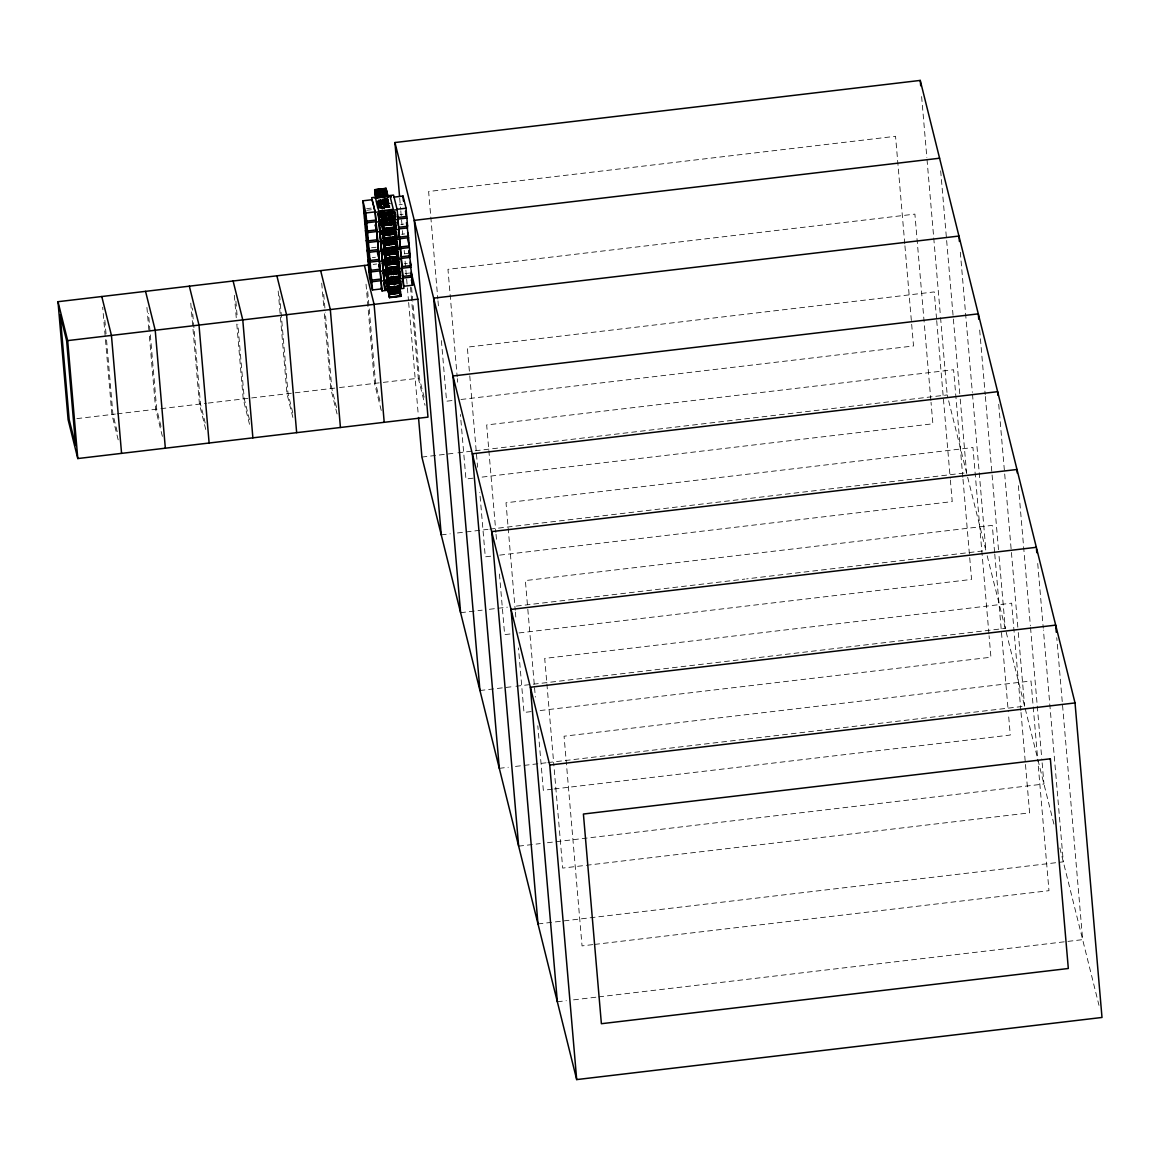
<?xml version="1.0" encoding="UTF-8"?>
<svg xmlns="http://www.w3.org/2000/svg" width="1160" height="1160" viewBox="0 0 1160 1160"><rect width="100%" height="100%" fill="white"/><g stroke="black" fill="none" stroke-linecap="round" stroke-linejoin="round"><path stroke-width="0.75" stroke-dasharray="5 3.75" d="M378.537 202.231L380.001 201.623L378.493 200.926M380.306 202.826C379.363 204.377 382.147 205.944 380.001 207.017M379.929 203.319L381.031 203.986M381.19 206.103L379.929 206.741M381.51 207.698L379.958 206.987M383.119 200.622L383.713 201.477L384.989 200.999M383.946 204.523L386.149 204.638L384.279 204.334M383.96 204.769L386.135 204.262L383.844 203.536M384.641 207.321L386.439 205.48L383.655 205.929M383.568 201.71C383.902 204.392 386.729 200.68 383.887 201.999M385.83 203.058L384.09 202.826L383.873 203.783M378.146 201.405L379.798 201.086L378.45 201.855M383.061 200.999L384.569 200.26L385.018 201.245M385.135 200.883L383.38 200.68M385.468 202.347L383.09 201.753M385.83 203.188L384.047 204.508M386.657 206.958C382.292 207.393 388.861 206.465 384.25 205.74M386.454 205.726C384.424 203.58 383.612 207.524 386.425 205.61M380.219 202.333L381.277 207.045M383.713 203.435L385.657 203.131M385.439 202.101C383.946 203.536 382.771 200.709 383.8 202.725M385.743 203.319L384.047 203.609M380.422 201.55L380.117 200.332M382.786 200.549L384.409 207.089L382.597 199.911L382.901 203.116M380.726 202.768L380.016 201.811M385.294 201.188L386.309 203.362L386.135 202.652M383.395 202.971L384.105 203.928M381.336 205.204L380.625 204.232M383.699 204.189L384.409 205.146M384.003 205.407L384.293 206.625M385.497 201.216L386.208 204.827L385.801 202.435M386.512 206.045L386.729 205.088M387.208 207.002L385.932 203.725M378.349 202.579L380.074 202.173M384.786 201.1L383.032 200.883M378.508 201.173L379.929 201.362M379.914 205.508L380.668 204.61M380.016 207.263L380.784 206.741M386.744 198.664L382.162 199.056M387.048 199.882L386.106 199.897L386.236 201.173M386.411 201.115L387.338 201.1L387.628 204.349L380.306 204.653M386.715 202.319L387.628 202.217L386.729 202.42M387.02 203.536L387.918 203.435L388.063 205.015L383.51 205.552L382.93 200.317L383.104 201.042M387.034 203.638L387.947 203.536M387.44 206.045L387.31 204.755L388.223 204.638L388.368 206.233M387.338 204.856L388.252 204.74M387.614 205.972L387.715 207.161L385.83 198.78L387.614 205.972L388.527 205.856M377.899 200.868L380.175 200.593M377.928 200.97L380.654 200.637M380.48 201.811L378.203 202.072L380.959 201.855M378.812 204.508L381.089 204.232L378.61 204.479M381.567 204.29L376.783 204.798M379.102 205.726L381.393 205.45M381.872 205.508L377.087 206.016M379.407 206.944L381.684 206.668M380.668 199.882L386.512 199.186L387.135 204.827M379.712 200.593L387.02 199.723M375.927 201.39L388.209 199.94L378.174 201.521M383.206 200.796L385.033 200.448M376.188 202.362L380.944 201.695L381.495 206.639M382.568 201.608L387.324 200.941M376.217 202.608L387.15 201.173M377.739 202.478L381.075 202.304M382.597 201.912L387.164 201.362M378.435 202.536L388.368 201.492M376.173 203.29L388.629 201.883L388.339 198.606M376.492 203.58L381.06 203.043M382.873 202.826L387.628 202.159M376.522 203.826L387.454 202.391M379.276 203.739L387.469 202.579M379.291 203.942L389.209 202.579M379.189 204.058L387.353 203.203L386.903 198.186M383.162 203.942L387.933 203.377M387.745 203.507L383.191 204.189L382.8 199.825M376.826 205.044L389.485 203.696M379.784 204.957L391.5 203.624M378.914 205.697L381.379 205.407M383.467 205.161L388.238 204.595M383.482 205.407L388.049 204.711M377.13 206.306L381.684 205.726M380.117 206.306L380.973 205.827M381.321 205.972L382.292 208.206M377.145 207.176L389.325 205.523M366.647 208.64L371.2 208.104M377.391 207.234L389.847 205.871M399.171 204.783L402.215 204.436M377.174 207.582L389.499 206.074M389.31 206.364L380.959 207.364M380.9 207.756L389.049 206.799L386.933 198.287M377.696 208.452L390.151 207.089M380.915 208.235L389.774 207.176M366.792 210.279L371.345 209.728M381.234 208.539L384.163 208.249M400.012 214.614L403.057 214.252M400.852 224.445L403.897 224.083M401.708 234.276L404.738 233.914M371.534 247.776L376.101 247.239M372.375 257.607L375.42 257.244M404.912 253.75L407.943 253.402M373.186 264.422L376.681 264.016M404.231 263.769L407.276 263.407M405.072 273.586L409.625 273.05M76.864 418.615L115.391 414.062M117.145 413.845L159.166 408.885M160.921 408.668L206.436 403.288M208.191 403.086L337.763 387.759M339.517 387.556L381.538 382.583M383.293 382.379L418.31 378.233L425.038 405.304M451.979 400.562L446.586 401.2L441.206 338.474M460.955 399.489L913.529 345.97L904.916 245.615M421.907 457.069L456.083 453.024M457.881 452.821L947.198 394.951L985.898 550.579L746.634 578.869M473.12 478.166L465.943 479.007L460.404 414.497M482.111 477.093L932.872 423.791L931.03 402.288M441.25 534.876L450.239 533.817M457.446 532.962L488.026 529.351M489.825 529.134L964.758 472.975M490.68 556.191L485.286 556.829L479.762 492.304M499.655 555.133L952.23 501.599L950.373 480.095M460.607 612.697L482.183 610.145M489.389 609.29L507.37 607.173M516.374 606.1L744.836 579.087M510.023 633.998L504.643 634.636L499.264 571.909M519.013 632.939L971.572 579.42L962.974 479.051M479.95 690.519L514.126 686.473M515.924 686.256L1005.256 628.386L998.934 554.697M531.178 711.602L523.986 712.457L518.462 647.933M540.154 710.543L990.93 657.227L989.074 635.723M499.308 768.326L508.298 767.267M515.49 766.412L546.07 762.802M547.868 762.584L1022.801 706.411M552.32 789.206L543.344 790.264L537.805 725.754M554.117 788.988L1010.273 735.048L1008.432 713.545M518.65 846.147L540.241 843.595M547.433 842.74L1043.957 784.015L1041.796 758.857M537.993 923.955L1063.299 861.837L1043.42 629.981M592.818 944.617L582.044 945.893L564.064 736.208L1030.994 680.992L1037.91 761.641M594.616 944.414L1048.973 890.677L1038.069 763.425M557.351 1001.776L566.341 1000.703M573.533 999.862L596.922 997.092M598.72 996.875L1082.657 939.643L1056.76 637.696M380.001 205.987L381.147 206.233M378.464 202.101L380.233 202.579M379.987 204.755L380.915 205.131M385.729 200.245L384.917 198.882L385.7 200.926M385.83 201.434L385.599 199.737L386.004 202.144M387.034 206.292L386.12 203.754M987.189 555.756L1037.504 758.074M1037.924 759.814L1054.266 825.514M1059.863 848.004L1098.984 1005.357M387.73 197.998L388.629 201.883M387.512 198.099L388.382 201.695L388.122 198.694M388.832 207.031L386.715 198.519L387.107 203.014M386.846 199.854L388.673 207.451L388.527 205.813M387.121 201.985L388.571 207.829M387.092 202.811L389.224 211.526M385.366 198.838L387.164 206.03M384.83 200.52L384.076 198.432M386.048 205.378L384.395 205.407M383.235 201.536L384.467 206.726M384.09 206.393L382.481 199.926L382.452 201.057M382.263 200.346L384.409 209.061M380.639 200.492L382.147 206.567M380.451 200.564L382.583 209.279M380.422 203.754L380.335 199.825M379.827 202.855L381.277 208.684M424.096 397.184L419.369 378.16L412.815 301.745M379.885 400.635L375.593 383.337L367.517 289.159M381.263 410.48L374.535 383.409L365.806 281.546M336.545 407.537L331.818 388.513L325.264 312.113M337.067 413.961L330.76 388.586L324.017 309.952M292.769 412.713L288.043 393.689L279.661 295.959M292.871 417.44L286.984 393.762L277.95 288.318M249.429 419.615L244.267 398.866L237.858 324.235M249.516 424.313L243.208 398.938L236.466 320.305M205.219 423.066L200.492 404.042L192.256 308.096M205.74 429.49L199.433 404.115L190.704 302.252M161.008 426.517L156.716 409.219L148.48 313.272M162.385 436.363L155.657 409.291L149.234 334.239M117.232 431.694L112.941 414.396L106.386 337.995M118.19 439.843L111.882 414.468L102.689 307.24M1037.721 563.485L1043.275 628.183M1018.379 485.663L1030.384 625.849M1030.544 627.647L1041.637 757.059M998.716 404.26L1018.132 630.721M1018.277 632.519L1024.599 706.208M1020.872 710.703L1011.651 603.171L544.707 658.401L553.929 765.933M1021.017 712.501L1025.324 762.685M1025.469 764.469L1029.616 812.856L562.687 868.086L554.088 767.717M979.678 330.035L985.217 394.733M985.377 396.532L998.774 552.899M994.598 552.247L992.293 525.364L525.364 580.58L527.669 607.463M994.758 554.03L1008.272 711.747M960.32 252.213L972.341 392.413M972.501 394.212L985.898 550.579M988.929 633.94L972.95 447.542L506.007 502.773L515.228 610.305M940.673 170.81L960.074 397.271M960.234 399.069L966.556 472.758M962.814 477.267L953.592 369.736L486.663 424.951L495.885 532.484M921.62 96.584L926.869 157.702M927.014 159.5L940.427 315.868M940.571 317.666L947.198 394.951M936.555 318.797L934.249 291.914L467.321 347.144L469.611 374.027M936.7 320.595L950.229 478.311M930.871 400.49L914.892 214.107L447.963 269.323L457.185 376.855M904.771 243.817L895.549 136.285L428.62 191.501L437.827 299.034M527.814 609.261L535.354 697.073M515.388 612.088L515.997 619.266M496.03 534.282L496.654 541.445M469.771 375.811L477.601 467.219M457.33 378.653L457.649 382.235M437.987 300.832L438.596 307.994M411.597 287.535L412.655 299.976M410.495 287.086L418.31 378.233M399.707 198.258L400.635 209.032M400.795 210.83L401.403 218.022M401.563 219.82L402.332 228.81M402.491 230.608L402.796 234.204M404.188 250.371L404.492 253.968M405.101 261.16L405.724 268.351M405.884 270.149L406.493 277.341M406.652 279.139L408.494 300.701M408.653 302.499L418.354 415.729M386.222 198.026L386.816 203.507M384.149 205.175L384.293 207.567M383.786 202.971L384.12 207.988M381.538 204.131L381.858 207.161M381.248 202.913L381.785 207.857L380.016 199.926L380.277 201.782M380.465 199.868L381.336 207.915M378.928 198.882L379.509 203.377M323.742 294.336L325.104 310.329M321.726 283.142L323.872 308.168M235.886 301.136L237.249 317.13M234.32 295.293L236.321 318.521M146.928 307.429L149.075 332.442M104.864 320.218L106.241 336.212M384.497 208.394L381.234 208.786L384.511 208.495"/><path stroke-width="1.5" d="M387.44 223.329C387.367 226.693 388.092 221.618 384.757 223.923M392.529 215.441L387.962 215.977L389.789 223.271L392.964 222.952M393.022 223.923L392.515 222.995M388.281 233.16C388.209 236.524 388.948 231.449 385.599 233.74M393.863 233.755L393.82 232.768M389.122 242.991C390.528 245.731 385.627 241.077 380.988 244.296L380.683 243.078L384.482 242.788M394.704 243.585L394.661 242.6M387.295 253.402C390.253 251.357 391.486 255.533 387.338 254.388M395.661 247.356L391.094 247.892L392.312 252.749L395.502 252.43M392.413 253.996L395.546 253.417M388.136 263.233C391.108 261.188 392.326 265.364 388.179 264.219M391.645 256.505L393.153 262.58L396.343 262.262M391.442 264.089L396.387 263.248M391.659 272.484C391.587 275.833 392.312 270.758 388.977 273.064M392.79 267.554L393.994 272.411L397.184 272.092M397.242 273.079L396.735 272.15M392.5 282.315C392.428 285.664 393.153 280.589 389.818 282.895M395.168 283.461L395.067 282.271L398.025 281.923M398.083 282.895L397.575 281.967M393.341 292.132C393.762 295.031 393.226 290.812 389.296 292.885L387.179 284.316L387.571 288.825M398.924 292.726L398.866 291.755M386.86 224.721L385.772 224.851M386.875 224.968L385.787 225.098M392.109 224.097L391.007 224.228M392.123 224.344L391.036 224.475M387.701 234.552L386.613 234.682M387.73 234.798L386.628 234.929M392.95 233.929L391.848 234.059M392.964 234.175L391.877 234.305M388.542 244.383L387.454 244.513M388.571 244.63L387.469 244.76M393.791 243.76L392.689 243.89M393.805 244.006L392.718 244.137M389.383 254.214L388.296 254.344M389.412 254.46L388.31 254.591M394.632 253.59L393.53 253.721M394.647 253.837L393.559 253.968M390.224 264.045L389.137 264.175M390.253 264.291L389.151 264.422M395.473 263.421L394.385 263.552M395.502 263.668L394.4 263.798M391.079 273.876L389.977 274.007M391.094 274.123L390.007 274.238M396.314 273.252L395.226 273.383M396.343 273.499L395.241 273.63M391.921 283.692L390.818 283.823M391.935 283.939L390.848 284.07M397.155 283.083L396.067 283.214M397.184 283.33L396.082 283.461M392.762 293.524L391.659 293.654M392.776 293.77L391.688 293.9M397.996 292.914L396.909 293.031M398.025 293.161L396.923 293.277M385.091 190.138L385.903 188.833M386.208 190.051L384.989 188.95M385.57 191.284L386.483 191.168L386.599 192.458L386.004 190.023M386.498 191.269L385.584 191.386L385.874 192.502M386.468 194.923L387.411 194.923L387.527 196.402L386.933 193.923M386.773 196.142L387.686 196.025M393.153 218.022L388.571 218.399M392.515 219.24L393.458 219.24M393.385 229.173L394.298 229.056M393.965 231.507L394.574 230.173L394.719 231.768L393.791 227.824M393.689 230.39L394.603 230.274M394.53 240.221L395.444 240.106M394.806 241.338L395.72 241.222L395.821 242.411L394.936 238.858M394.835 241.439L395.748 241.323L391.166 241.715M391.471 242.976L396.024 242.44M394.748 247.515L395.676 247.5M395.052 248.733L395.98 248.719M384.12 248.399L386.309 258.013L397.257 256.723L396.865 252.213L395.951 252.373L396.053 253.561L396.966 253.46M395.893 258.564L396.822 258.55L396.952 260.043M397.039 269.599L397.967 269.599L398.098 271.077L397.17 267.133M397.343 270.817L398.242 270.715M398.185 280.647L399.113 280.647L399.243 282.126L398.329 278.429M399.388 281.75L398.59 283.055M398.112 286.839L399.054 286.825M398.416 288.043L399.33 287.941L398.446 288.144M395.676 292.117L400.243 291.58L398.547 285.577M399.562 196.46L394.936 142.535L920.242 80.417L1075.03 702.931L1102 1017.465L576.694 1079.583L421.907 457.069L418.513 417.527M388.209 196.968L386.062 188.355L374.665 189.704L375.115 194.72M386.091 188.457L374.695 189.805L376.797 198.317M375.318 194.488L374.926 189.979L385.874 188.688L387.991 197.2M381.799 189.326L384.584 189.21M375.231 191.197L379.798 190.661M381.625 190.443L386.178 189.906M375.536 192.415L380.103 191.879M381.915 191.661L386.483 191.11M380.393 193.082L375.84 193.633L376.26 196.33M382.22 192.879L386.787 192.328M375.941 194.865L380.697 194.3M382.524 194.082L387.092 193.546L387.223 195.185M375.956 194.967L376.87 194.865M376.449 196.055L381.002 195.518M382.829 195.3L387.382 194.764M376.753 197.273L381.307 196.736L379.494 189.442M387.686 195.982L383.134 196.518L381.321 189.225M374.23 197.794L381.567 197.084M384.076 196.62L390.645 195.851L390.949 197.069M362.906 200.811L372.026 199.723L375.042 211.888L375.753 220.081L366.632 221.154L363.602 208.988L362.906 200.811L365.922 212.962L366.632 221.154M393.907 197.142L403.027 196.055L406.058 208.22L406.754 216.412L397.634 217.486L397.358 214.208M365.922 212.962L375.042 211.888M396.938 209.293L406.058 208.22M397.17 209.699L393.545 195.097L371.649 197.693L375.274 212.28L397.17 209.699L403.912 288.332L398.851 288.927M378.16 213.6L394.574 211.656L394.878 212.874L378.464 214.817L378.16 213.6L379.015 221.371L382.307 220.98M379.015 221.371L378.407 213.715L394.371 211.831L394.647 212.947M387.658 222.27L383.09 222.807L383.598 228.868L381.031 215.339L392.442 213.991L394.574 222.604L394.995 227.519L383.032 228.984L383.177 230.623M381.669 220.023L381.277 215.513L392.225 214.223L394.733 227.23L393.863 223.619M381.712 218.065L386.439 217.399M388.266 217.195L392.834 216.644L393.269 219.501M382.191 219.153L386.744 218.617M378.711 220.154L382.002 219.762M382.495 220.371L387.048 219.835M388.875 219.617L393.428 219.081L393.53 220.327L392.646 216.775M392.341 219.312L393.254 219.211M378.943 220.067L379.233 221.183L382.771 220.762M366.777 222.792L375.884 221.719L376.594 229.898L367.474 230.985L364.443 218.819L363.747 210.627L366.777 222.792L367.474 230.985M392.152 219.805L395.429 219.429L394.574 211.656M398.474 227.317L407.595 226.243L406.899 218.051L397.778 219.124L398.344 225.678M376.115 222.111L382.858 221.313M394.647 219.921L398.01 219.515L397.199 216.282M382.8 221.589L387.353 221.052M389.18 220.835L393.733 220.298M383.148 230.811L379.857 231.188L379.566 229.985L379.001 223.43L382.278 223.039M389.485 222.053L394.037 221.517L394.183 223.155M379.857 231.188L379.248 223.546L382.8 223.126M383.148 223.851L394.574 222.604M382.583 224.257L379.305 224.634L379.001 223.43M939.586 158.224L414.279 220.356L441.25 534.876M379.248 223.546L379.523 224.663L383.075 224.243M383.51 225.359L394.443 223.967M394.458 224.213L383.51 225.504L381.031 215.339M383.539 225.663L388.092 225.127L386.149 216.195L381.582 216.731L381.727 218.37M394.704 227.026L383.786 228.535L381.277 215.513M383.568 228.767L394.98 227.418L392.442 213.991M383.337 230.202L387.889 229.665M389.716 229.448L394.284 228.911L394.414 230.55M367.618 232.624L376.739 231.536L377.435 239.728L368.314 240.816L365.298 228.65L364.588 220.458L367.618 232.624L368.314 240.816M379.798 229.898L380.074 231.014L383.612 230.594M407.74 227.882L398.62 228.955L399.315 237.148L408.436 236.06L406.45 222.662M383.699 231.144L376.971 231.942L375.347 225.46M393.805 229.956L398.851 229.346M383.641 231.42L388.194 230.883M390.021 230.666L394.574 230.13M393.486 230.362L394.4 230.245M384.337 235.088L381.872 225.17L384.438 238.685L383.946 232.638L388.498 232.101M390.325 231.884L394.878 231.347M383.989 240.627L380.712 241.019L380.408 239.801L379.842 233.247L383.119 232.87M380.712 241.019L380.088 233.377L383.641 232.957M383.989 233.667L395.415 232.42L393.704 225.518M395.284 233.798L384.351 235.19L395.328 234.189L395.024 232.928M395.56 236.857L384.613 238.148L382.438 228.737M382.495 229.637L384.627 238.351L395.575 237.061L393.675 226.475M384.424 238.583L395.821 237.235L395.4 232.333M383.873 238.815L395.836 237.336L393.704 228.723M388.73 239.496L384.177 240.033L384.584 242.483M390.558 239.279L395.125 238.743L395.255 240.381M368.459 242.454L377.58 241.367L378.276 249.56L369.156 250.647L366.139 238.481L365.429 230.289L368.459 242.454L369.156 250.647M399.461 238.786L408.581 237.698L409.291 245.891L400.171 246.978L399.605 240.424M384.54 240.975L377.812 241.773L377 238.525M394.647 239.772L399.692 239.177L398.605 235.306M384.482 241.251L389.035 240.714M390.862 240.497L395.429 239.96L395.56 241.599M396.241 242.15L396.691 247.167L385.265 248.414L384.786 242.469L389.339 241.932M394.632 241.411L395.546 241.294M384.845 243.499L396.256 242.251L394.965 237.046M385.192 245.021L396.125 243.629M396.169 244.02L385.207 245.166L382.727 234.987L385.279 248.515M385.453 247.979L396.401 246.688M383.757 241.179L385.468 248.182L396.415 246.892L394.762 237.278M384.714 248.646L389.282 248.11L390.63 254.606L386.062 255.142L385.163 251.502M380.683 243.078L381.248 249.632L384.525 249.24M385.018 249.864L389.586 249.327M391.399 249.11L395.966 248.573M381.48 249.56L381.756 250.676L385.309 250.255M369.3 252.286L378.421 251.198L379.117 259.39L369.996 260.464L366.981 248.312L366.27 240.12L369.3 252.286L369.996 260.464M381.248 249.632L381.553 250.85L384.83 250.458M383.699 250.995L378.653 251.604L377.841 248.356M395.488 249.603L400.534 249.008L399.736 245.761M385.149 251.198L389.876 250.545M391.703 250.328L396.271 249.792L396.401 251.415M385.627 252.3L390.18 251.749M392.007 251.546L396.575 250.995L396.705 252.633M385.671 260.289L382.394 260.681L381.524 252.909L387.02 252.286M386.019 254.75L386.933 254.649L386.657 253.532L381.828 254.127L381.524 252.909M395.777 252.445L396.691 252.344M396.981 253.561L386.048 254.997L383.568 244.818L386.12 258.346L385.337 251.227M385.076 257.389L385.99 257.274M386.295 257.81L397.242 256.519M395.807 246.877L397.111 252.082L385.7 253.431L397.083 251.981L397.532 256.998L385.555 258.477L385.7 260.115M410.132 255.722L401.012 256.81L400.301 248.617L409.422 247.53L410.132 255.722L408.827 250.517M385.86 259.695L390.427 259.159M392.239 258.941L396.807 258.404M382.322 259.39L382.597 260.507L386.149 260.087M370.142 262.102L379.262 261.029L379.958 269.221L370.837 270.294L367.821 258.144L367.111 249.951L370.142 262.102L370.837 270.294M395.516 259.13L398.808 258.738L397.938 250.966L398.242 252.184M410.263 257.361L401.142 258.448L401.853 266.626L410.974 265.553L408.973 252.155M379.494 261.421L386.222 260.637M396.328 259.434L401.375 258.839M386.164 260.913L390.732 260.362M392.544 260.159L397.111 259.608M386.512 270.12L383.235 270.512L382.93 269.294L382.365 262.74L385.657 262.349M391.022 261.58L386.468 262.117L386.976 268.177L384.409 254.649L386.903 264.973L391.471 264.437L389.818 256.723M392.849 261.363L397.416 260.826L397.547 262.464M383.235 270.512L382.611 262.87L386.164 262.45M411.147 272.121L417.875 299.193L427.982 417.136L77.792 458.548L68.106 419.645L58 301.701L369.677 264.842M387.599 263.378L382.67 263.958L382.365 262.74M386.86 264.582L387.672 263.291L386.759 263.392L384.656 254.823L385.033 259.332M396.445 256.94L398.098 266.553L387.15 267.844L386.773 263.334M386.889 264.828L397.822 263.392M387.135 267.641L398.083 266.351M396.647 256.708L397.952 261.913L386.555 263.262L397.923 261.812L398.373 266.829L386.396 268.308L386.541 269.946M391.268 268.975L386.7 269.526L386.846 271.164M393.095 268.772L397.648 268.221L397.793 269.86M383.162 269.221L383.438 270.324L386.99 269.918M370.982 271.933L380.103 270.86L380.799 279.052L371.693 280.125L368.662 267.974L367.966 259.782L370.982 271.933L371.693 280.125M411.104 267.192L401.998 268.264L402.694 276.457L411.814 275.384L410.248 263.712M387.063 270.454L380.335 271.251L378.726 264.77M397.17 269.265L402.23 268.671M387.005 270.744L391.572 270.193M393.385 269.976L397.952 269.439M396.865 269.671L397.778 269.57M387.353 279.951L384.076 280.343L383.772 279.125L383.206 272.571L386.498 272.18M391.863 271.411L387.31 271.947L387.817 278.008L385.25 264.48L387.759 274.804L392.312 274.267L390.963 267.771M393.689 271.193L398.257 270.657M387.005 272.281L383.467 272.702L384.076 280.343M387.367 272.992L398.793 271.744L399.214 276.66L387.251 278.139M383.51 273.789L398.561 271.875L398.938 276.385M383.206 272.571L383.742 273.818L387.28 273.398M398.649 273.107L387.715 274.514L398.677 273.354M385.888 269.163L387.991 277.675L398.924 276.181M387.788 277.907L399.185 276.558M392.109 278.806L387.541 279.357L387.991 282.199M393.936 278.589L398.489 278.052L398.634 279.69M371.824 281.764L380.944 280.691L381.654 288.883L372.534 289.957L369.504 277.805L368.808 269.613L371.824 281.764L372.534 289.957M411.959 277.023L402.839 278.095L403.535 286.288L412.655 285.215L411.089 273.543M381.176 281.082L387.918 280.285M398.01 279.096L403.071 278.501L402.259 275.254M387.846 280.56L392.413 280.024M394.24 279.806L398.793 279.27L398.938 280.909M392.718 281.242L388.15 281.779L389.078 281.837M394.53 281.024L399.098 280.488M388.673 289.565L384.917 290.174L384.613 288.956L384.061 282.402L387.338 282.01M398.01 280.72L398.909 280.618M384.917 290.174L384.308 282.532L387.846 282.112M388.209 282.822L399.635 281.575L398.344 276.37M388.557 284.345L399.489 282.938L398.126 276.602M399.533 283.344L388.571 284.49L386.091 274.311L388.658 287.839L400.026 286.389M388.817 287.303L399.765 285.998M387.135 280.488L388.846 287.506L399.779 286.215L399.402 281.706L384.351 283.62L384.061 282.402M388.092 287.97L400.055 286.491L399.605 281.474M384.613 288.956L387.904 288.564M388.397 289.173L392.95 288.637M394.777 288.419L399.33 287.883M381.22 287.665L382.017 290.913L388.76 290.116M393.254 289.855L388.687 290.392L388.832 292.03M395.082 289.637L399.635 289.101L399.779 290.739M388.991 291.61L393.559 291.073M395.372 290.856L399.939 290.319L400.084 291.957M389.049 292.654L400.476 291.406L399.185 286.201M389.397 294.161L400.345 292.769M389.412 294.306L400.374 293.175L399.475 289.521M389.659 297.134L400.606 295.829M387.556 288.623L389.688 297.337L400.62 296.032L400.243 291.537M389.441 294.466L386.933 284.142L389.499 297.671L400.896 296.322L400.447 291.305M58 301.701L67.671 340.605L417.875 299.193M1036.33 547.303L511.038 609.421L537.993 923.955M394.936 142.535L549.738 765.049L1075.03 702.931M374.955 190.138L376.145 191.139M381.611 216.876L382.524 216.775M383.931 232.681L384.873 232.681M384.236 233.899L385.149 233.798L385.25 234.987M384.772 242.512L385.714 242.512M385.642 252.445L386.555 252.344L386.933 254.649M384.192 249.501L383.815 245.006L385.932 253.504L386.831 253.46M384.975 256.2L385.888 256.099M387.31 272.005L388.238 272.005M385.758 267.656L385.497 264.654L388.614 274.296M387.498 285.679L388.411 285.577M384.815 224.895L385.221 223.865M385.657 234.726L386.062 233.696M386.498 244.557L386.454 243.571M389.021 274.05L389.426 273.006M389.876 283.867L390.267 282.837M390.717 293.697L390.659 292.726M405.463 211.192L406.319 214.673M405.608 212.831L406.899 218.051M406.739 222.763L407.595 226.243M407.58 232.594L408.436 236.06M407.726 234.233L408.581 237.698M407.551 238.945L409.291 245.891M410.103 262.073L410.974 265.553M390.441 196.025L390.717 197.142M411.365 279.995L412.655 285.215M395.139 218.21L395.429 219.429M394.908 218.181L395.183 219.298L394.371 211.831M395.72 222.706L395.415 221.487L396.285 229.26M395.488 222.778L395.212 221.661L396.024 229.129M396.56 232.522L396.256 231.319L397.126 239.076L396.822 237.873M386.759 194.112L387.237 196.055M396.053 231.493L396.865 238.96L396.589 237.844M384.525 189.007L384.757 189.921M397.401 242.353L397.097 241.135L397.967 248.907L397.43 247.674M396.894 241.323L397.721 248.791M398.01 252.271L397.735 251.155L398.561 258.607M398.503 257.52L398.808 258.738M396.865 252.271L395.183 246.268M396.082 249.907L397.01 253.851L392.457 254.388L392.312 252.749M399.084 262.015L398.779 260.797L399.649 268.569L399.345 267.351M395.546 249.052L395.067 247.109M396.038 250.995L397.083 255.2M398.851 262.087L398.576 260.986L399.402 268.438L399.127 267.322M395.966 251.415L396.836 255.026M389.412 228.23L390.76 234.74M396.038 256.389L397.851 263.683L393.298 264.219L393.153 262.58M399.924 271.846L399.635 270.628L400.49 278.4L400.185 277.182M395.966 257.839L398.373 266.829M399.417 270.802L400.243 278.269L399.968 277.153M397.257 263.146L398.098 266.553M396.024 259.84L396.299 260.957L396.198 259.782L397.126 259.767L397.227 260.957M397.503 266.539L398.793 271.744M389.963 236.843L391.601 244.571M397.039 265.8L398.561 271.875L397.735 273.224M387.585 228.448L388.948 234.958M398.373 272.005L398.692 273.513L394.139 274.05L393.994 272.411M400.765 281.677L400.476 280.459L401.331 288.231L401.026 287.013M397.199 268.293L399.214 276.66M400.258 280.633L401.084 288.101L400.809 286.984M388.136 237.061L389.789 244.774M398.344 279.575L400.055 286.491M374.926 189.979L377.043 198.49M375.361 193.865L376.304 197.345M381.553 218.5L382.046 220.444M383.496 226.287L383.047 224.75M398.402 286.012L398.88 287.955M399.605 291.102L400.896 296.322M375.303 194.286L376.159 197.881M381.654 219.805L383.365 226.823M399.765 292.421L400.62 296.032M375.086 194.619L375.956 198.113M383.365 232.218L382.829 229.114M384.076 234.073L384.337 236.118M378.407 213.715L379.233 221.183M393.327 276.167L394.98 283.881M383.757 240.512L384.207 242.048M394.168 285.998L395.821 293.712M391.5 276.385L393.153 284.099M384.569 249.936L384.12 246.21M380.088 233.377L380.915 240.845L380.639 239.728M379.842 233.247L380.147 234.465L395.183 232.551L394.371 233.899M392.646 287.419L393.994 293.93M384.932 257.81L385.41 259.767M386.903 266.002L386.411 264.06M385.018 259.13L386.729 266.148M375.303 224.692L376.159 228.172M385.801 268.062L386.744 271.541M387.745 275.833L387.251 273.89M376.71 237.901L377.58 241.367M387.135 279.836L388.107 283.721M382.611 262.87L383.438 270.324M390.036 292.842L390.311 293.958L390.209 292.769M387.454 287.303L387.947 289.246M377.391 252.445L378.29 256.563M384.003 279.038L384.279 280.154L383.742 273.818M384.308 282.532L385.12 289.986L384.845 288.869M379.102 265.742L379.958 269.221M364.428 265.466L374.1 304.369L384.207 422.312M320.653 270.642L330.325 309.546L340.431 427.489M276.877 275.819L286.549 314.723L296.656 432.665M233.102 280.995L242.774 319.899L252.88 437.842M189.326 286.172L198.998 325.075L209.119 443.018M145.551 291.349L155.222 330.252L165.344 448.195M101.775 296.525L111.447 335.428L121.568 453.372M1056.296 632.301L1055.687 625.124L530.381 687.242L557.351 1001.776M1036.489 549.101L1036.793 552.697M1017.291 473.077L1016.986 469.481L491.68 531.613L518.65 846.147M997.948 395.27L997.643 391.674L472.337 453.792L499.308 768.326M978.75 319.246L978.286 313.852L452.98 375.985L479.95 690.519M959.392 241.439L958.943 236.045L433.637 298.163L460.607 612.697M920.242 80.417L920.707 85.811M549.738 765.049L576.694 1079.583M403.027 196.055L403.448 200.97M393.878 221.879L394.487 224.373L389.92 224.91L389.789 223.271M393.53 224.083L394.342 222.778L383.395 224.025L384.409 225.156M393.979 227.694L394.11 229.332M395.111 242.556L395.212 243.731M396.502 257.187L396.647 258.825M397.343 267.017L397.488 268.656M399.33 291.696L399.432 292.885M395.038 252.488L395.139 253.677M395.879 262.32L395.98 263.494M390.007 223.3L390.108 224.475M390.848 233.117L390.949 234.305M391.688 242.948L391.79 244.137M392.529 252.779L392.631 253.968M393.37 262.61L393.472 263.798M394.226 272.44L394.327 273.63M395.908 292.102L396.01 293.277M386.062 188.355L386.628 192.749M385.874 188.688L386.135 191.69M389.977 252.822L390.123 254.257M390.818 262.653L390.978 264.089M384.076 189.051L384.177 190.24M387.745 253.344L387.846 254.533M388.586 263.175L388.687 264.364M386.091 244.818L382.974 235.175L383.351 239.67M389.47 284.127L386.338 274.485L386.729 278.994M386.526 252.242L386.657 253.532M389.064 281.735L389.18 283.011M384.236 233.856L384.627 238.351M385.076 243.687L385.468 248.182M385.932 253.504L386.309 258.013M387.614 273.165L387.991 277.675M388.455 282.996L388.846 287.506M389.296 292.827L389.688 297.337M387.875 280.72L388.658 287.839M388.716 290.551L389.499 297.671M385.323 251.082L385.468 252.72M388.904 293.146L388.455 291.61M381.887 217.95L382.032 219.588M384.409 247.428L384.554 249.067M385.25 257.259L385.396 258.898M387.788 286.752L387.918 288.39M383.264 236.379L383.409 238.018M384.961 256.041L385.091 257.68M386.642 275.703L386.787 277.341M387.483 285.534L387.628 287.173M379.523 224.663L380.074 231.014M381.756 250.676L380.929 243.208L381.553 250.85M382.597 260.507L381.771 253.039L382.394 260.681M375.869 190.023L375.971 191.212M376.145 194.837L376.289 196.475M375.274 212.28L382.017 290.913M67.671 340.605L77.792 458.548M390.093 196.344L375.507 198.07L378.726 211.033L393.312 209.307L390.093 196.344M1050.351 758.799L583.408 814.03L601.387 1023.714L1068.316 968.498L1050.351 758.799M66.627 340.677L60.175 314.737L69.165 419.587L75.617 445.512L66.627 340.677"/></g></svg>
